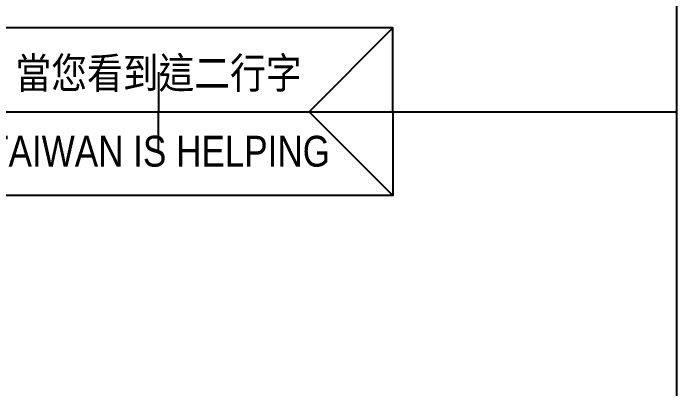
# Model space of a CAD drawing. Header units: millimetres. Extents: x 0 to 210, y 0 to 297.
# Drawn here: x 75.6 to 210, y 92.3 to 168.5 of the extents above; entities that cross this region are included whole.
import ezdxf
from ezdxf.enums import TextEntityAlignment as Align

# ---------------------------------------------------------------- set-up
doc = ezdxf.new("R2010")
doc.units = ezdxf.units.MM
doc.layers.add('文字1', color=7, linetype='Continuous')
doc.layers.add('模板1', color=7, linetype='Continuous', plot=False)
doc.styles.add('中楷-00', font='TW-Kai-98.ttf')

# ---------------------------------------------------------------- blocks, each defined once
blk = doc.blocks.new('字形模板-000-10904-001')
for p, q in [((210, 0), (210, 297)), ((152.5, 165.5), (135.5, 148.5)), ((105, 156.5), (105, 148.5)), ((0, 148.5), (210, 148.5)), ((105, 140.5), (105, 148.5)), ((152.5, 131.5), (135.5, 148.5))]:
    blk.add_line(p, q)
for points in [[(57.5, 148.5), (152.5, 148.5), (152.5, 165.5), (57.5, 165.5)], [(57.5, 148.5), (152.5, 148.5), (152.5, 131.5), (57.5, 131.5)]]:
    blk.add_lwpolyline(points, close=True)

msp = doc.modelspace()

# ---------------------------------------------------------------- block references
at = {"layer": '模板1'}
msp.add_blockref('字形模板-000-10904-001', (0, 0), dxfattribs=at)

# ---------------------------------------------------------------- texts
at = {"layer": '文字1', "style": '中楷-00', "width": 0.85}
for s, p in [('當您看到這二行字', (105, 156.5)), ('TAIWAN IS HELPING', (105, 140.5))]:
    msp.add_text(s, height=6.25, dxfattribs=at).set_placement(p, align=Align.MIDDLE)

doc.saveas('drawing.dxf')
